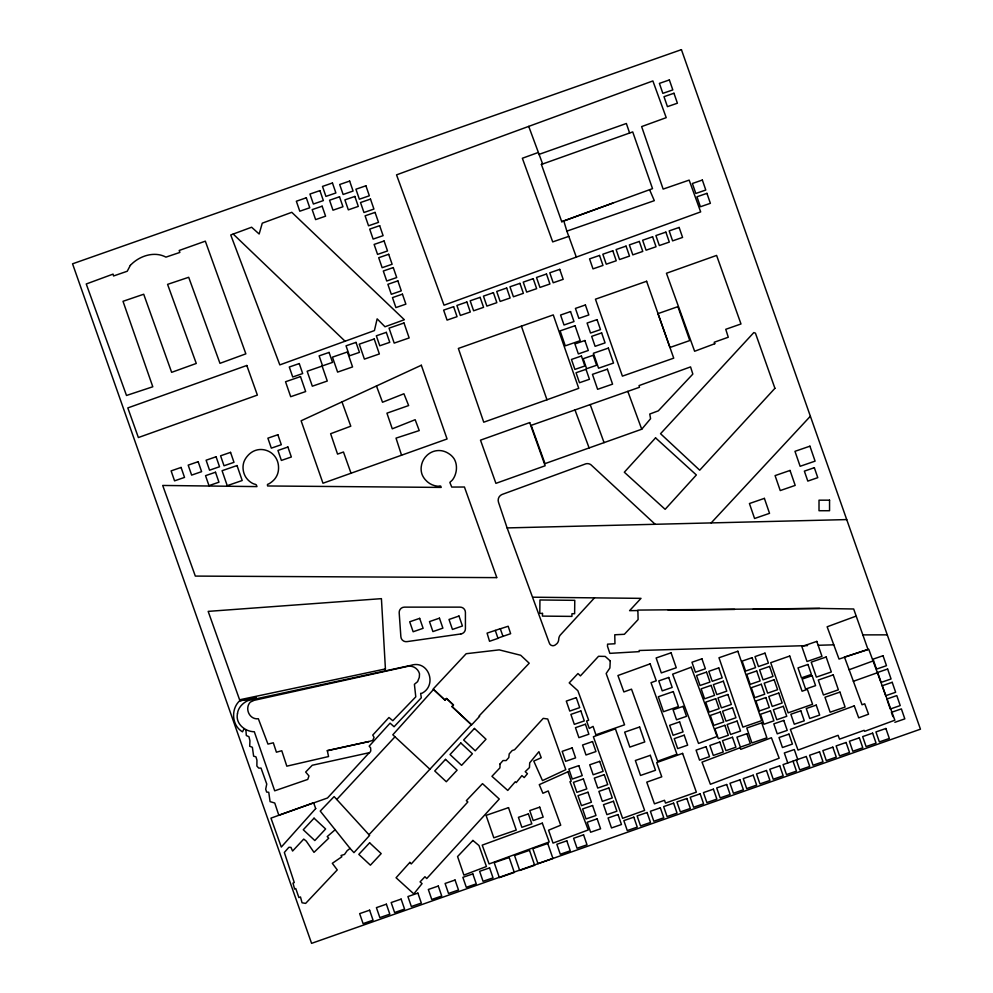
<?xml version="1.0" encoding="UTF-8"?>
<svg xmlns="http://www.w3.org/2000/svg" width="993" height="993" viewBox="0 0 993 993"><rect width="100%" height="100%" fill="white"/><g stroke="black" fill="none" stroke-linecap="round" stroke-linejoin="round"><path stroke-width="1.49" d="M807.52 645.599L639.169 650.489L639.194 651.644L609.851 653.357L607.493 646.282L607.567 644.159L614.952 643.762L614.766 634.775L624.361 634.291L638.102 619.582L637.878 610.087L819.684 608.424L853.682 608.994L867.994 649.434L839.023 659.067L827.132 626.794L855.78 616.243M245.892 729.632L246.301 735.515L248.958 736.719L249.926 740.741L249.702 746.252L252.371 747.282L253.625 756.157L255.958 756.852L256.939 760.204L256.877 766.05L258.701 768.085L261.035 768.098L266.745 784.048L265.69 789.212L266.658 792.066L268.755 792.29L270.084 801.636L274.751 803.014L278.822 815.265L327.491 798L369.197 752.768M244.216 728.614L242.491 731.804C231.816 725.709 230.637 709.114 239.611 700.847L256.057 697.607L256.318 698.787M641.726 429.224L650.576 418.698L649.745 414.044L658.297 410.854L692.841 374.088L690.557 366.901L639.045 385.594L639.467 387.282L531.156 425.352L545.008 463.619L641.726 429.224L627.824 391.379M336.776 799.477L394.991 736.806M368.986 834.728L471.34 724.667L452.001 706.582L453.404 704.968L446.54 698.538L445.063 700.115L433.171 689.03L466.164 653.717L499.231 649.869L520.692 655.268L529.207 663.212L479.147 715.903L479.607 716.338L471.625 724.89L452.001 706.582L453.478 704.993L446.54 698.464L445.075 700.264L433.531 689.44L392.818 734.783L429.87 769.203M711.174 522.914L810.362 416.241M594.484 597.86L560.114 635.247A7.385 7.385 0 0 0 558.711 639.529A6.777 6.777 0 0 1 556.949 643.613L555.112 645.078A3.811 3.811 0 0 1 549.29 642.967L507.125 527.916L846.719 519.587M335.361 829.565L327.218 836.59L328.708 838.216L313.999 852.354L306.229 841.071L303.746 839.085L292.587 851.038L290.974 847.401L288.889 847.277L284.333 852.466L294.276 882.566L292.972 883.112L294.636 889.095L295.765 888.524L298.893 897.573L300.482 896.964L302.046 902.774L305.633 903.407L337.26 869.905L332.32 863.314L341.828 856.785L341.046 855.482L344.509 854.452L347.103 850.716L350.07 848.419L353.955 852.639L369.607 835.411L334.12 796.585L320.243 811.07L350.07 848.419M612.818 203.093L561.728 221.7L541.408 164.428L542.625 163.919L528.723 126.384L652.873 80.942L666.216 117.658L641.639 126.595L663.138 189.092L689.154 180.118L700.673 211.894L444.02 305.199L396.542 174.867L528.723 126.384M233.206 234.05L230.748 234.969L279.815 364.89L374.423 330.582L377.141 318.852L384.986 326.759L404.35 319.734L291.781 212.316L262.276 223.164L259.148 234L251.614 227.236L233.206 234.05L345.08 341.232M849.127 669.741L873.058 660.966M538.032 152.562L522.355 158.259L552.704 241.895L568.815 236.384L576.35 257.212M561.728 221.7L652.525 188.645L632.715 131.908L541.408 164.428M546.969 399.769L578.745 388.337L553.262 314.905L458.356 348.444L483.74 422.199L546.969 399.769L521.399 326.188M853.384 681.285L877.39 672.745M538.715 154.486L626.36 123.492L629.612 133.012M497.915 638.114L510.65 633.683L508.193 626.26L500.311 628.78M568.778 236.396L566.866 231.146L654.325 200.66L649.583 189.713M886.823 699.035L896.791 695.596L900.229 705.576L890.262 709.014L887.32 700.462M894.854 722.308L904.822 718.87L901.383 708.89L891.404 712.341L892.881 716.611M495.296 630.418L498.002 638.375L489.537 641.279L487.079 633.137L500.286 628.718L502.967 636.339M368.85 741.548L372.71 740.418L374.076 737.414L372.76 735.068L388.958 717.505L392.806 720.707L415.782 696.85L414.404 684.301L417.606 681.657L419.319 677.325L419.518 673.813C418.152 668.674 412.989 665.26 407.713 666.34L254.134 700.326L250.298 702.113C244.315 708.481 249.516 719.913 258.341 718.746L267.961 744.092L273.323 742.801L276.414 752.197L281.776 750.745L286.816 766.174L328.559 756.542L327.293 750.584L368.85 741.548L327.33 750.758M256.057 697.607L239.611 700.847M818.331 645.276L833.772 644.829M637.307 610.558L629.587 610.658L641.006 598.357L532.645 597.203M668.227 610.198L734.683 609.429M753.228 609.206L819.684 608.424M862.644 634.887L887.258 634.85M496.574 577.628L195.323 576.089L162.703 485.453L256.976 486.595L256.355 484.969A3.811 3.811 0 0 0 254.295 484.075A19.475 19.475 0 0 1 252.222 483.181A18.532 18.532 0 0 1 245.879 477.298A17.948 17.948 0 0 1 243.198 469.875A17.39 17.39 0 0 1 243.856 462.105A18.644 18.644 0 0 1 247.344 456.184A19.227 19.227 0 0 1 252.843 451.567A17.179 17.179 0 0 1 259.26 449.581A17.303 17.303 0 0 1 265.888 450.251A17.651 17.651 0 0 1 272.256 453.652A17.725 17.725 0 0 1 277.444 461.149A19.227 19.227 0 0 1 278.536 467.231A18.768 18.768 0 0 1 277.593 473.922A17.477 17.477 0 0 1 274.502 479.309A23.509 23.509 0 0 1 270.022 483.144L268.793 483.914A1.701 1.701 0 0 0 267.39 484.783L267.626 485.974L441.215 487.414L440.755 486.173A1.837 1.837 0 0 0 439.043 486.185L437.441 486.198A18.383 18.383 0 0 1 425.5 479.917A17.737 17.737 0 0 1 422.05 474.418A17.042 17.042 0 0 1 421.218 466.933A18.296 18.296 0 0 1 426.978 455.353A17.862 17.862 0 0 1 433.581 451.393A17.253 17.253 0 0 1 441.637 450.748A18.445 18.445 0 0 1 448.712 453.578A17.452 17.452 0 0 1 454.235 458.977A17.204 17.204 0 0 1 456.432 466.834A19.885 19.885 0 0 1 455.514 473.872A18.433 18.433 0 0 1 452.436 479.967L451.145 481.233A3.687 3.687 0 0 0 449.866 482.499L451.741 487.066L464.439 487.017L496.823 577.628M655.157 524.267L590.934 464.761A6.045 6.045 0 0 0 585.808 463.83L502.073 494.464A6.231 6.231 0 0 0 498.474 502.197L507.113 527.916M574.972 409.948L589.122 447.93M376.459 385.979L382.516 402.252L403.915 393.762L408.644 405.554L386.935 413.175L392.272 428.815L415.161 419.716L419.245 430.565L396.021 438.136L401.557 455.216M590.202 404.598L604.067 442.617M341.977 401.904L350.79 426.196L330.632 433.718L337.558 454.111L343.466 452.001L351.026 473.227M793.022 761.159L796.46 771.139L786.493 774.577L783.055 764.598L797.739 759.508L794.301 749.541L784.333 752.979L787.772 762.947M563.825 221.017L566.866 231.146M542.488 613.413L542.463 616.107L571.931 616.392L571.956 613.711L574.624 613.736L574.773 600.343L539.944 599.971L539.795 613.364L542.488 613.413M500.025 763.965L499.938 767.85L491.945 776.315L507.758 790.428L515.317 781.714L516.248 782.596L521.921 775.62L524.205 777.556L527.444 773.696L525.223 771.673L529.455 767.564L529.703 762.847L538.926 751.676L541.247 757.746L533.762 761.072L542.476 780.585L565.799 769.699L547.714 718.994L543.233 718.361L514.585 749.74L512.227 750.522L509.198 753.898L508.826 757.56L506.132 760.551L503.017 760.551L500.025 763.965M237.476 713.694C235.217 723.599 245.048 731.704 254.32 731.754L274.701 790.813L307.768 779.418L308.972 775.918L305.658 772.045L312.249 765.255L369.744 752.595L370.774 750.931L370.625 747.915L369.185 746.128L390.075 723.152L394.084 726.739L421.305 697.781L420.66 693.375L422.013 693.238C437.665 685.009 428.343 659.489 410.903 665.372L247.977 700.586C242.739 702.957 238.022 707.786 237.476 713.694M610.248 660.953L609.888 667.991L606.164 673.515L624.56 724.816L595.899 734.795L593.082 726.392L589.296 728.428L586.565 721.03L588.675 720.235L577.864 690.718L569.212 682.886L577.963 673.527L580.421 675.898L598.543 656.286L605.196 656.423L610.248 660.953M130.306 265.416L127.241 271.238L113.562 275.98L113.065 274.105L86.242 283.986L126.496 395.475L152.798 386.774L123.008 301.301L143.712 294.238L171.64 372.338L196.279 363.45L167.581 284.37L188.695 277.283L219.974 363.339L245.854 353.843L205.328 241.162L179.199 250.472L179.857 252.433L165.93 257.125C154.114 250.795 138.958 256.07 130.306 265.416M315.7 808.55L281.292 847.066L270.965 818.133L313.602 802.754L315.7 808.55M409.861 862.396L396.07 877.75L413.82 893.886L422.062 883.609L420.089 881.883L424.942 876.72L426.729 878.544L499.268 799.017L482.499 783.651L466.35 800.681L467.84 801.972L411.251 863.935L409.861 862.396M655.554 437.863L624.324 472.221L665.136 509.322L696.366 474.964L655.554 437.863M774.925 388.313L699.705 470.198L660.544 433.705L753.811 332.581L755.437 333.151L774.925 388.313M314.049 818.182L303.262 829.763L314.831 840.55L325.617 828.981L314.049 818.182M445.522 759.372L434.735 770.953L446.304 781.739L457.103 770.171L445.522 759.372M460.814 742.975L450.028 754.543L461.596 765.342L472.395 753.774L460.814 742.975M474.443 728.44L463.644 740.008L475.225 750.795L486.011 739.226L474.443 728.44M369.619 842.809L358.821 854.39L370.401 865.176L381.188 853.608L369.619 842.809M472.904 840.438L457.574 856.537L463.905 875.094L486.433 866.517L478.986 845.552L472.904 840.438M421.33 365.25L301.115 420.784L322.973 483.231L447.073 438.98L421.33 365.25M567.909 771.784L539.273 784.644L542.91 793.27L548.223 790.949L560.722 825.195L548.558 830.21L553.027 843.094L588.253 829.949L569.97 781.69L571.223 781.156L567.909 771.784M740.145 747.704L702.014 762.14L710.392 784.271L779.17 758.218L771.412 737.737L740.766 749.343L740.145 747.704M714.761 343.727L694.628 351.261L666.452 273.261L716.598 255.424L740.989 323.966L725.759 329.304L728.266 337.235L714.228 342.25L714.761 343.727M691.202 667.234L672.633 674.185L698.526 743.434L717.095 736.496L691.202 667.234M854.278 705.862L790.403 729.383L798.024 750.075L838.104 735.316L839.519 739.152L864.121 730.327L864.642 731.332L894.867 720.21L868.763 649.298L844.46 657.068L862.036 704.769L864.717 703.776L868.552 714.203L858.697 717.827L854.278 705.862M542.315 823.147L482.213 845.142L489.09 863.947L549.203 841.965L542.315 823.147M650.142 663.858L617.931 675.525L623.877 691.935L631.511 689.167L657.614 761.209L676.941 754.208L651.023 682.688L656.274 680.788L650.142 663.858M529.716 422.584L480.5 440.16L495.917 483.355L545.145 465.767L529.716 422.584M615.399 728.85L593.38 736.744L622.611 818.319L644.631 810.425L615.399 728.85M246.81 365.474L127.812 407.924L138.375 437.541L257.373 395.09L246.81 365.474M682.601 753.389L656.708 762.574L661.772 776.824L646.766 782.149L654.461 803.846L664.516 800.284L665.509 803.089L696.354 792.141L682.601 753.389M681.421 49.65L72.551 263.815L311.579 943.35L920.449 729.185L681.421 49.65M646.617 281.267L595.452 299.191L622.4 376.136L673.726 358.163L646.617 281.267M677.909 306.651L657.949 313.639L669.977 347.476L689.787 340.549L677.909 306.651M789.72 656.025L770.717 662.691L788.157 712.85L812.584 704.26L807.359 689.353L802.083 691.215L789.72 656.025M332.456 182.985L322.489 186.423L325.927 196.403L335.895 192.965L332.456 182.985M319.92 190.619L309.94 194.057L313.391 204.024L323.358 200.586L319.92 190.619M349.648 181.074L339.68 184.512L343.119 194.479L353.086 191.041L349.648 181.074M306.316 197.793L296.348 201.231L299.787 211.211L309.766 207.773L306.316 197.793M669.369 79.949L659.402 83.387L662.84 93.354L672.82 89.916L669.369 79.949M365.908 185.79L355.928 189.229L359.367 199.208L369.346 195.77L365.908 185.79M339.519 196.788L329.552 200.226L332.99 210.193L342.957 206.755L339.519 196.788M322.142 206.196L312.174 209.635L315.613 219.614L325.58 216.176L322.142 206.196M354.861 196.44L344.894 199.878L348.332 209.846L358.299 206.407L354.861 196.44M673.962 93.243L663.994 96.681L667.433 106.648L677.4 103.21L673.962 93.243M370.488 199.096L360.521 202.535L363.959 212.502L373.927 209.064L370.488 199.096M375.069 212.39L365.101 215.829L368.54 225.796L378.519 222.358L375.069 212.39M379.661 225.684L369.694 229.122L373.132 239.09L383.099 235.651L379.661 225.684M384.092 240.989L374.125 244.427L377.563 254.394L387.531 250.956L384.092 240.989M388.685 254.282L378.705 257.721L382.144 267.7L392.123 264.25L388.685 254.282M393.265 267.576L383.298 271.015L386.736 280.994L396.704 277.556L393.265 267.576M397.858 280.87L387.878 284.308L391.316 294.288L401.296 290.85L397.858 280.87M702.349 180.043L692.382 183.494L695.82 193.461L705.787 190.023L702.349 180.043M402.438 294.164L392.471 297.615L395.909 307.582L405.876 304.143L402.438 294.164M706.942 193.35L696.962 196.788L700.4 206.755L710.38 203.317L706.942 193.35M652.6 236.781L642.632 240.232L646.071 250.199L656.038 246.761L652.6 236.781M665.869 232.126L655.901 235.564L659.34 245.532L669.307 242.093L665.869 232.126M679.138 227.459L669.17 230.897L672.609 240.865L682.576 237.426L679.138 227.459M626.062 246.115L616.094 249.553L619.533 259.533L629.512 256.095L626.062 246.115M639.331 241.448L629.363 244.899L632.802 254.866L642.769 251.428L639.331 241.448M404.002 322.986L389.045 328.149L394.196 343.106L409.153 337.943L404.002 322.986M599.536 255.449L589.557 258.888L592.995 268.867L602.974 265.429L599.536 255.449M612.805 250.782L602.825 254.22L606.264 264.2L616.243 260.762L612.805 250.782M546.485 274.018L536.505 277.469L539.944 287.436L549.923 283.998L546.485 274.018M559.742 269.351L549.774 272.802L553.213 282.769L563.18 279.331L559.742 269.351M519.947 283.353L509.968 286.791L513.418 296.77L523.385 293.332L519.947 283.353M533.216 278.685L523.237 282.124L526.675 292.103L536.654 288.665L533.216 278.685M480.14 297.354L470.173 300.792L473.611 310.772L483.579 307.333L480.14 297.354M493.409 292.687L483.442 296.125L486.88 306.105L496.848 302.666L493.409 292.687M506.678 288.02L496.711 291.458L500.149 301.438L510.117 297.999L506.678 288.02M453.615 306.688L443.635 310.126L447.073 320.106L457.053 316.668L453.615 306.688M466.871 302.021L456.904 305.459L460.342 315.439L470.31 312.001L466.871 302.021M356.003 342.386L346.036 345.825L349.474 355.804L359.454 352.366L356.003 342.386M386.314 332.357L376.335 335.808L379.773 345.775L389.752 342.337L386.314 332.357M329.093 352.428L319.125 355.866L322.564 365.834L332.531 362.395L329.093 352.428M299.253 363.575L289.286 367.013L292.724 376.992L302.691 373.554L299.253 363.575M374.212 338.998L359.255 344.161L364.406 359.118L379.363 353.955L374.212 338.998M347.413 351.981L332.456 357.145L337.608 372.102L352.565 366.938L347.413 351.981M322.117 366.082L307.16 371.245L312.323 386.203L327.28 381.039L322.117 366.082M300.494 376.595L285.537 381.746L290.688 396.704L305.658 391.552L300.494 376.595M585.398 304.975L575.431 308.413L578.869 318.381L588.837 314.942L585.398 304.975M570.541 311.591L560.573 315.029L564.012 324.996L573.991 321.558L570.541 311.591M575.071 325.716L560.114 330.88L565.278 345.837L580.235 340.673L575.071 325.716M597.054 319.622L587.086 323.06L590.525 333.027L600.492 329.589L597.054 319.622M181.086 467.442L171.119 470.881L174.557 480.848L184.524 477.41L181.086 467.442M198.166 461.695L188.186 465.134L191.624 475.113L201.604 471.663L198.166 461.695M277.866 434.735L267.887 438.174L271.325 448.153L281.304 444.715L277.866 434.735M216.089 456.768L206.11 460.206L209.548 470.185L219.527 466.747L216.089 456.768M230.55 452.361L220.583 455.799L224.021 465.767L233.988 462.328L230.55 452.361M601.634 332.916L591.667 336.354L595.105 346.321L605.072 342.883L601.634 332.916M584.877 340.512L574.91 343.95L578.348 353.918L588.315 350.479L584.877 340.512M287.908 447.024L277.941 450.462L281.379 460.429L291.346 456.991L287.908 447.024M215.506 472.234L205.539 475.672L208.977 485.639L218.944 482.201L215.506 472.234M237.029 465.543L222.072 470.707L227.236 485.664L242.193 480.513L237.029 465.543M581.426 356.015L571.459 359.454L574.897 369.421L584.865 365.983L581.426 356.015M608.374 348.096L593.417 353.26L598.568 368.217L613.525 363.053L608.374 348.096M593.156 355.283L583.189 358.721L586.627 368.701L596.594 365.263L593.156 355.283M586.007 369.309L576.039 372.747L579.478 382.727L589.457 379.289L586.007 369.309M607.406 369.185L592.449 374.349L597.612 389.306L612.569 384.142L607.406 369.185M809.928 446.18L794.971 451.331L800.135 466.288L815.092 461.137L809.928 446.18M790.031 470.446L775.074 475.61L780.237 490.567L795.194 485.403L790.031 470.446M814.334 467.691L804.367 471.129L807.805 481.096L817.773 477.658L814.334 467.691M764.387 498.374L749.43 503.538L754.581 518.495L769.538 513.331L764.387 498.374M419.667 618.354L409.699 621.792L413.138 631.759L423.117 628.321L419.667 618.354M439.452 618.167L429.472 621.606L432.911 631.585L442.89 628.147L439.452 618.167M458.989 616.032L449.01 619.471L452.448 629.438L462.428 626L458.989 616.032M671.094 652.798L656.137 657.962L661.301 672.919L676.258 667.755L671.094 652.798M576.275 697.657L566.295 701.095L569.746 711.062L579.713 707.624L576.275 697.657M701.939 658.806L691.972 662.244L695.41 672.211L705.378 668.773L701.939 658.806M737.849 651.247L718.982 657.751L742.901 727.124L761.768 720.62L737.849 651.247M668.748 677.462L658.769 680.9L662.207 690.88L672.187 687.441L668.748 677.462M580.855 710.951L570.888 714.389L574.326 724.356L584.294 720.918L580.855 710.951M706.532 672.1L696.552 675.538L700.003 685.518L709.97 682.079L706.532 672.1M718.758 667.892L708.779 671.33L712.217 681.297L722.196 677.859L718.758 667.892M752.123 657.664L742.143 661.102L745.582 671.069L755.561 667.631L752.123 657.664M764.982 653.146L755.015 656.584L758.453 666.551L768.433 663.113L764.982 653.146M816.805 641.391L801.847 646.542L807.011 661.499L821.968 656.348L816.805 641.391M673.279 691.587L658.322 696.751L663.473 711.708L678.43 706.544L673.279 691.587M585.448 724.245L575.468 727.683L578.907 737.65L588.886 734.212L585.448 724.245M711.112 685.393L701.145 688.832L704.583 698.811L714.55 695.373L711.112 685.393M723.338 681.186L713.371 684.624L716.809 694.591L726.777 691.153L723.338 681.186M756.703 670.958L746.736 674.396L750.174 684.363L760.141 680.925L756.703 670.958M769.575 666.44L759.608 669.878L763.046 679.845L773.013 676.407L769.575 666.44M683.072 706.383L673.105 709.821L676.543 719.788L686.511 716.35L683.072 706.383M826.164 656.994L811.207 662.157L816.37 677.114L831.327 671.963L826.164 656.994M807.979 664.454L798.012 667.892L801.45 677.859L811.418 674.421L807.979 664.454M572.154 747.903L562.187 751.341L565.625 761.321L575.592 757.87L572.154 747.903M715.705 698.687L705.725 702.138L709.163 712.105L719.143 708.667L715.705 698.687M727.919 694.479L717.951 697.918L721.39 707.885L731.369 704.447L727.919 694.479M592.523 741.585L582.556 745.023L585.994 754.99L595.961 751.552L592.523 741.585M761.296 684.251L751.316 687.69L754.754 697.657L764.734 694.219L761.296 684.251M774.155 679.733L764.188 683.172L767.626 693.139L777.593 689.701L774.155 679.733M639.616 726.988L624.659 732.151L629.823 747.108L644.78 741.945L639.616 726.988M812.137 675.662L802.158 679.1L805.596 689.08L815.576 685.642L812.137 675.662M679.622 721.886L669.654 725.324L673.093 735.304L683.06 731.866L679.622 721.886M883.038 655.715L873.07 659.153L876.509 669.121L886.476 665.682L883.038 655.715M720.285 711.993L710.318 715.432L713.756 725.399L723.723 721.961L720.285 711.993M732.511 707.773L722.544 711.211L725.982 721.179L735.95 717.74L732.511 707.773M765.876 697.545L755.909 700.984L759.347 710.963L769.314 707.525L765.876 697.545M778.748 693.027L768.768 696.465L772.219 706.445L782.186 702.994L778.748 693.027M833.239 674.868L818.282 680.031L823.433 694.988L838.39 689.825L833.239 674.868M578.807 765.64L568.84 769.078L572.278 779.046L582.246 775.607L578.807 765.64M599.698 761.358L589.718 764.796L593.156 774.776L603.136 771.338L599.698 761.358M684.214 735.18L674.235 738.631L677.673 748.598L687.653 745.16L684.214 735.18M887.618 669.009L877.651 672.447L881.089 682.414L891.069 678.976L887.618 669.009M724.878 725.287L714.898 728.725L718.336 738.693L728.316 735.254L724.878 725.287M737.091 721.067L727.124 724.505L730.563 734.472L740.53 731.034L737.091 721.067M770.469 710.839L760.489 714.277L763.927 724.257L773.907 720.819L770.469 710.839M783.328 706.321L773.361 709.759L776.799 719.739L786.766 716.301L783.328 706.321M650.316 755.325L635.359 760.489L640.522 775.446L655.479 770.283L650.316 755.325M583.387 778.934L573.42 782.372L576.859 792.352L586.826 788.901L583.387 778.934M839.929 692.096L824.972 697.26L830.136 712.217L845.093 707.053L839.929 692.096M508.515 807.644L486.086 815.377L493.819 837.819L516.261 830.074L508.515 807.644M604.278 774.652L594.311 778.102L597.749 788.07L607.716 784.631L604.278 774.652M761.73 722.842L746.773 728.006L751.924 742.963L766.881 737.811L761.73 722.842M816.234 705.092L806.266 708.53L809.705 718.498L819.672 715.059L816.234 705.092M800.83 710.814L790.85 714.252L794.288 724.232L804.268 720.794L800.83 710.814M732.474 737.253L722.494 740.691L725.933 750.658L735.912 747.22L732.474 737.253M892.21 682.303L882.243 685.741L885.682 695.721L895.649 692.282L892.21 682.303M706.06 746.699L696.081 750.137L699.519 760.117L709.499 756.678L706.06 746.699M719.826 742.019L709.858 745.458L713.297 755.437L723.264 751.999L719.826 742.019M783.787 720.421L773.808 723.86L777.246 733.839L787.226 730.389L783.787 720.421M746.885 733.715L736.918 737.154L740.356 747.121L750.323 743.683L746.885 733.715M539.72 807.148L529.753 810.586L533.191 820.553L543.171 817.115L539.72 807.148M587.98 792.228L578.013 795.666L581.451 805.646L591.418 802.207L587.98 792.228M528.4 813.888L518.42 817.326L521.859 827.293L531.838 823.855L528.4 813.888M608.858 787.958L598.891 791.396L602.329 801.363L612.296 797.925L608.858 787.958M788.976 734.1L779.009 737.538L782.447 747.518L792.414 744.08L788.976 734.1M592.56 805.522L582.593 808.96L586.031 818.94L595.999 815.501L592.56 805.522M613.451 801.252L603.471 804.69L606.922 814.657L616.889 811.219L613.451 801.252M597.153 818.828L587.173 822.266L590.612 832.233L600.591 828.795L597.153 818.828M618.031 814.545L608.064 817.984L611.502 827.951L621.469 824.513L618.031 814.545M547.764 843.504L532.807 848.655L537.97 863.612L552.927 858.461L547.764 843.504M529.505 850.343L514.548 855.507L519.711 870.464L534.668 865.3L529.505 850.343M509.173 857.505L494.204 862.656L499.367 877.613L514.324 872.462L509.173 857.505M872.624 733.157L862.656 736.595L866.095 746.575L876.062 743.136L872.624 733.157M885.893 728.49L875.925 731.94L879.364 741.908L889.331 738.469L885.893 728.49M846.086 742.491L836.118 745.929L839.557 755.909L849.524 752.471L846.086 742.491M859.355 737.824L849.387 741.262L852.826 751.242L862.793 747.803L859.355 737.824M806.291 756.492L796.312 759.93L799.75 769.91L809.729 766.472L806.291 756.492M819.56 751.825L809.58 755.263L813.019 765.243L822.998 761.805L819.56 751.825M832.817 747.158L822.849 750.596L826.288 760.576L836.267 757.138L832.817 747.158M779.753 765.826L769.786 769.265L773.224 779.244L783.192 775.806L779.753 765.826M753.215 775.161L743.248 778.599L746.686 788.579L756.654 785.128L753.215 775.161M766.484 770.494L756.517 773.932L759.955 783.911L769.923 780.461L766.484 770.494M713.421 789.162L703.441 792.6L706.879 802.567L716.859 799.129L713.421 789.162M726.69 784.495L716.71 787.933L720.148 797.9L730.128 794.462L726.69 784.495M739.946 779.828L729.979 783.266L733.417 793.233L743.397 789.795L739.946 779.828M686.883 798.496L676.916 801.934L680.354 811.902L690.321 808.463L686.883 798.496M700.152 793.829L690.185 797.267L693.623 807.235L703.59 803.796L700.152 793.829M647.076 812.497L637.109 815.936L640.547 825.903L650.527 822.465L647.076 812.497M660.345 807.83L650.378 811.269L653.816 821.236L663.783 817.798L660.345 807.83M673.614 803.163L663.647 806.601L667.085 816.569L677.052 813.13L673.614 803.163M633.819 817.165L623.84 820.603L627.278 830.57L637.258 827.132L633.819 817.165M583.574 834.828L573.606 838.278L577.045 848.245L587.012 844.807L583.574 834.828M566.817 840.835L556.85 844.273L560.288 854.253L570.255 850.815L566.817 840.835M489.586 867.894L479.619 871.333L483.057 881.3L493.037 877.862L489.586 867.894M455.055 880.034L445.087 883.472L448.526 893.452L458.505 890.013L455.055 880.034M472.829 873.902L462.862 877.34L466.3 887.308L476.268 883.869L472.829 873.902M417.892 893.104L407.924 896.555L411.363 906.522L421.33 903.084L417.892 893.104M438.298 886.041L428.331 889.48L431.769 899.459L441.736 896.021L438.298 886.041M386.389 904.189L376.409 907.639L379.847 917.606L389.827 914.168L386.389 904.189M401.135 899.112L391.168 902.55L394.606 912.53L404.573 909.091L401.135 899.112M369.619 910.196L359.652 913.634L363.09 923.614L373.058 920.176L369.619 910.196M385.421 668.934L239.598 699.792L208.17 611.378L381.424 598.655L385.421 668.934M460.889 633.956L406.882 641.639A5.275 5.275 0 0 1 400.874 636.786L399.186 612.78A5.275 5.275 0 0 1 404.449 607.133L460.144 607.133A5.275 5.275 0 0 1 465.419 612.408L465.419 628.73A5.275 5.275 0 0 1 460.889 633.956M829.552 500.174L819.014 500.174L819.014 510.725L829.552 510.725L829.552 500.174"/></g></svg>
